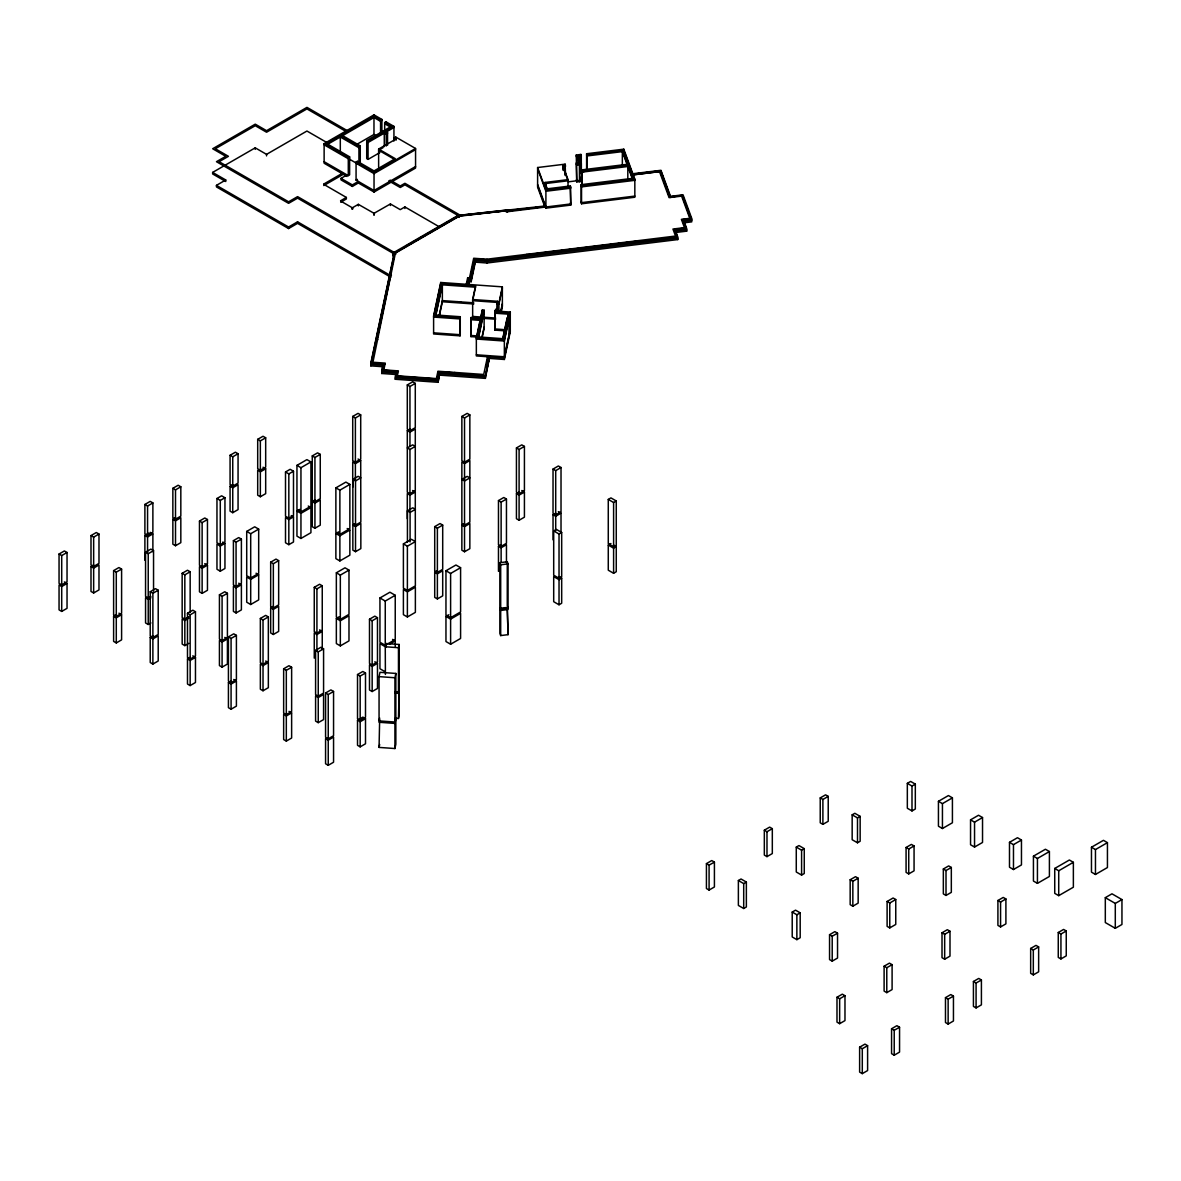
<?xml version="1.0" encoding="UTF-8"?>
<svg xmlns="http://www.w3.org/2000/svg" width="1181" height="1181" viewBox="0 0 1181 1181"><rect width="100%" height="100%" fill="white"/><g stroke="black" fill="none" stroke-linecap="round" stroke-linejoin="round"><path stroke-width="1.5" d="M347.554 130.796L306.957 107.368L266.566 130.692L255.258 124.153L212.669 148.747L225.778 156.32L216.448 161.694L288.592 203.339L297.582 198.157L394.07 253.871L370.819 363.187L385.021 364.191L385.257 363.113L372.916 362.242L395.399 253.103L459.291 216.212L505.837 210.809L506.236 211.871L570.763 203.944L570.364 202.881M370.819 364.339L383.146 365.209L383.146 366.745L370.819 365.874L370.819 364.339L394.07 255.022L392.742 254.255L392.742 255.79L394.07 256.557L394.07 255.022M370.819 365.874L393.686 258.344M376.606 339.567L390.32 275.07M376.975 339.597L390.704 275.084M383.146 364.058L381.714 370.804L396.285 371.838L395.251 376.739L438.033 379.78L439.598 372.443L485.361 375.691L489.584 355.835M396.285 374.525L381.714 373.491L383.146 365.209M381.714 373.491L383.146 366.745M383.899 364.117L382.555 370.421L397.126 371.454L395.281 379.263L438.062 382.304L439.598 373.595L485.361 376.842L489.613 356.883L485.361 378.378L439.598 375.13M384.268 364.147L382.984 370.229L397.554 371.262L396.506 376.178L437.044 379.042L438.609 371.72L454.862 372.871M385.021 364.191L383.81 369.86L398.396 370.893L397.347 375.794L436.394 378.57L437.944 371.233L483.723 374.48L487.709 355.702M395.281 379.263L396.285 372.989L381.714 371.956M435.7 314.973L442.358 283.691L475.515 286.038L475.515 287.19L442.358 284.842L435.7 316.124L435.7 314.973L460.265 316.715L460.265 334.769L460.044 335.847L433.604 333.972L433.604 315.918L440.72 282.48L502.368 286.85L502.368 306.44L501.261 311.636M440.72 283.632L433.604 317.069L460.044 318.944L460.265 317.866M439.022 316.228L442.358 300.594L473.773 302.823M439.391 315.652L442.358 301.745L442.358 283.691M438.062 382.304L439.598 373.595M379.057 676.624L379.972 672.314L395.842 673.436L395.842 717.708L394.926 722.019L379.057 720.897L379.057 676.624L394.926 677.761L395.842 673.436M386.084 643.542L385.405 646.775L398.469 647.705L399.163 644.472L386.084 643.542L386.084 647.232M466.141 284.857L467.661 277.697L469.521 277.83L473.684 258.255L486.985 259.2L675.532 236.052L672.949 229.04L684.449 227.638L681.407 219.341L689.778 218.308L681.599 196.09M466.82 285.197L468.311 278.185L470.186 278.317L474.349 258.742L486.897 259.85M467.159 285.374L468.636 278.421L470.51 278.554L474.673 258.979M467.838 285.728L469.3 278.908L471.16 279.041L475.323 259.466L487.074 260.292L677.761 236.894L674.794 228.819M468.207 285.182L469.3 280.059L471.16 280.192L475.323 260.617L487.074 261.444L677.761 238.045L677.761 239.581L487.074 262.994L475.323 262.152L471.16 281.728L469.3 281.595L468.577 285.005M379.057 720.897L379.662 718.018M394.926 748.533L394.926 723.407L395.842 719.081L395.842 744.222L394.926 748.533L379.057 747.411L379.662 719.406M454.537 373.506L454.759 372.428M472.651 317.586L472.651 299.516L475.515 286.038M475.515 287.19L472.651 300.668L497.408 302.425L497.068 303.989L498.943 304.122L502.368 288.002M379.057 747.411L379.662 744.532M477.198 337.057L470.968 336.615L471.204 317.482L495.636 319.21M471.204 318.634L470.968 319.711L480.313 320.376L480.534 318.147M486.985 259.2L487.074 260.292M471.204 334.385L470.968 335.463L477.198 335.906M470.968 336.615L471.204 317.482M395.207 691.741L398.469 691.963L399.163 688.73L399.163 644.472M398.469 718.476L399.163 690.117L399.163 715.243L398.469 718.476L395.207 718.255M510.281 330.104L504.361 357.932L476.342 355.939L476.342 337.884L482.261 310.057L484.121 310.19L484.121 328.244L481.848 338.947M480.047 321.645L476.342 339.036L504.361 341.029L508.996 319.239M480.785 318.161L482.261 311.208M484.121 310.19L478.438 336.939L502.722 338.667L507.136 317.955L508.996 318.088L508.996 336.142M478.822 336.305L484.121 311.341M481.848 337.796L484.121 327.093M504.848 330.813L494.824 330.104L494.824 312.05L495.666 309.422L497.541 309.555L497.541 310.706L495.666 310.573L495.666 309.422M497.068 310.751L497.408 301.273L472.651 299.516M495.06 312.124L494.824 313.201L508.184 314.146L507.845 315.755L509.705 315.888L510.281 313.201M497.541 309.555L497.201 311.12L510.281 312.05L510.281 331.64L504.361 359.467L489.613 358.419M498.943 312.581L498.943 302.971L502.368 286.85M486.365 365.623L488.462 355.761M486.734 365.652L488.831 355.791M494.824 330.104L495.06 310.957M500.464 312.714L502.368 303.753M500.847 312.079L502.368 304.905M507.845 315.755L508.184 312.995L494.824 312.05M507.136 319.106L502.722 339.818L502.722 338.667M504.361 359.467L504.361 339.877L508.996 318.088M509.705 332.806L510.281 312.05M508.996 334.991L504.361 356.78L476.342 354.787M509.705 331.64L510.281 328.953M460.044 335.847L460.265 316.715M460.265 333.618L460.044 334.695L433.604 332.821M323.697 184.103L342.52 173.208M340.6 200.785L346.358 197.434L346.358 198.969L340.704 202.231M212.639 172.411L225.748 179.984L225.748 181.52L212.639 173.947L212.639 172.411L255.229 147.832L266.552 154.357L306.942 131.032L326.118 142.104M390.822 277.21L297.553 223.357L288.577 228.553L216.433 186.908L216.433 185.358L225.748 179.984M347.022 176.456L324.125 163.229L324.125 143.639L373.978 114.867L381.891 119.429L381.891 132.42M327.24 142.99L324.125 144.791L348.292 158.741L349.62 157.974M330.355 141.189L333.47 139.402M355.289 126.81L359.954 124.108M363.069 122.307L366.184 120.506M369.299 118.705L372.414 116.919M360.264 146.975L358.935 147.743L340.305 136.996L326.797 144.791L326.797 143.639L340.305 135.845L358.935 146.592L360.264 145.824L360.264 163.893M381.891 120.58L380.562 121.348L373.978 117.554L341.634 136.228L341.634 135.077L373.978 116.402L380.562 120.196L381.891 119.429M384.681 130.501L384.681 122.588L386.025 121.82L393.937 126.382L393.937 141.07M357.031 144.23L373.978 134.457L376.606 135.977M379.854 152.57L368.059 159.391L366.715 158.623L366.715 140.569L391.28 126.382L384.681 122.588M382.068 132.863L385.139 131.091M366.715 140.569L368.059 141.336L384.283 131.962L386.217 133.069L387.545 132.302L387.545 145.293M366.715 141.72L368.059 142.488L384.283 133.113L386.217 134.221L387.545 133.453L385.626 132.346L385.626 131.194L393.937 126.382M385.626 132.346L393.937 127.533M324.125 143.639L348.292 157.59L349.62 156.822L349.62 174.877L348.292 175.644L324.125 161.694M396.27 140.022L394.336 138.915L395.665 136.996L415.564 148.481L415.564 168.071L374.037 192.045L358.33 182.981L352.351 186.436L341.029 179.911L341.029 178.375L347.022 174.906M394.336 138.915L395.665 136.996M415.564 166.536L374.037 190.51L356.072 180.132L356.072 162.077L357.4 161.31L374.037 170.92L395.266 158.667L378.629 149.057L378.629 167.112M378.629 149.057L396.27 138.871L394.336 137.764M383.043 147.669L378.629 150.208L395.266 159.819M323.801 185.55L344.084 173.843M356.072 180.132L357.4 179.364M378.584 169.444L381.625 167.687M390.719 162.447L393.76 160.69M341.029 178.375L352.351 184.9L358.33 181.446L358.33 182.981M356.072 162.077L374.037 172.456L415.564 148.481M415.564 149.633L374.037 173.607L356.072 163.229L357.4 161.31M216.433 185.358L288.577 227.018L297.553 221.821L390.822 275.675M352.602 207.649L352.484 209.214L352.602 207.649L358.33 204.343L374.037 213.303L390.409 203.959L400.241 209.642L404.906 206.955L439.878 227.151M392.742 253.103L459.291 214.676M406.589 245.722L459.291 215.296L506.708 210.026L507.682 211.724M406.855 245.884L459.291 215.606L545.755 206.572M392.742 254.255L459.291 215.828L507.284 210.661L507.284 212.211M59.05 554.022L64.379 550.951L67.037 552.487L67.037 581.834L61.707 584.92L59.05 583.37L59.05 554.022L61.707 555.557L67.037 552.487M90.996 535.584L96.311 532.513L98.983 534.048L98.983 563.396L93.653 566.467L90.996 564.931L90.996 535.584L93.653 537.119L98.983 534.048M144.894 504.464L150.223 501.379L152.88 502.914L152.88 532.277L147.566 535.347L144.894 533.812L144.894 504.464L147.566 505.999L152.88 502.914M172.854 488.314L178.169 485.243L180.826 486.779L180.826 516.141L175.511 519.212L172.854 517.677L172.854 488.314L175.511 489.864L180.826 486.779M230.074 455.275L235.403 452.205L238.06 453.74L238.06 483.103L232.746 486.173L230.074 484.638L230.074 455.275L232.746 456.811L238.06 453.74M257.694 439.332L263.023 436.261L265.681 437.797L265.681 467.145L260.351 470.23L257.694 468.695L257.694 439.332L260.351 440.867L265.681 437.797M90.996 566.54L93.653 568.091L98.983 565.005L98.983 589.91L93.653 592.98L90.996 591.445L90.996 566.54L93.653 565.005M144.894 560.325L144.894 535.421L148.895 533.118M172.854 519.286L175.511 520.821L180.826 517.75L180.826 542.655L175.511 545.725L172.854 544.19L172.854 519.286L175.511 517.75M230.074 486.247L232.746 487.783L238.06 484.712L238.06 509.601L232.746 512.687L230.074 511.137L230.074 486.247L232.746 484.712M352.72 416.435L358.05 413.365L360.707 414.9L360.707 459.158L355.392 462.229L352.72 460.693L352.72 416.435L355.392 417.971L360.707 414.9M407.297 384.932L412.627 381.862L415.284 383.397L415.284 427.655L409.955 430.725L407.297 429.19L407.297 384.932L409.955 386.467L415.284 383.397M61.707 586.529L67.037 583.458L67.037 608.348L61.707 611.418L59.05 609.883L59.05 584.994L61.707 586.529L61.707 611.418M144.894 535.421L147.566 536.956L152.88 533.886L152.88 551.675M260.351 471.839L265.681 468.768L265.681 493.658L260.351 496.743L257.694 495.193L257.694 470.304L260.351 471.839L260.351 496.743M216.964 498.5L221.615 495.813L224.951 497.732L224.951 541.99L220.286 544.677L216.964 542.758L216.964 498.5L220.286 500.419L224.951 497.732M113.612 570.615L118.941 567.544L121.599 569.08L121.599 613.338L116.284 616.423L113.612 614.888L113.612 570.615L116.284 572.15L121.599 569.08M150.888 596.435L148.23 597.97L145.558 596.435L145.558 552.177L150.888 549.106L153.545 550.641L153.545 591.209M199.471 521.057L204.785 517.987L207.457 519.522L207.457 563.78L202.128 566.85L199.471 565.315L199.471 521.057L202.128 522.592L207.457 519.522M312.271 455.925L317.586 452.854L320.258 454.39L320.258 498.662L314.928 501.733L312.271 500.198L312.271 455.925L314.928 457.475L320.258 454.39M285.507 471.987L290.157 469.3L293.493 471.219L293.493 515.477L288.828 518.164L285.507 516.245L285.507 471.987L288.828 473.906L293.493 471.219M296.948 465.373L306.927 459.616L310.928 461.919L310.928 506.177L300.948 511.949L296.948 509.646L296.948 465.373L300.948 467.691L310.928 461.919M145.558 552.177L148.23 553.712L153.545 550.641M407.297 430.578L409.955 432.113L415.284 429.043L415.284 490.661L409.955 493.732L407.297 492.197L407.297 430.578L409.955 429.043M352.72 487.207L352.72 462.081L355.392 463.616L360.707 460.546L360.84 522.091L355.525 525.161L352.853 523.626L352.853 479.368L358.183 476.297L360.84 477.833L355.525 480.903L352.853 479.368M220.286 546.065L224.951 543.378L224.951 568.504L220.286 571.191L216.964 569.272L216.964 544.146L220.286 546.065L220.286 571.191M246.711 531.42L254.697 526.815L258.683 529.118L258.683 573.375L250.697 577.996L246.711 575.693L246.711 531.42L250.697 533.723L258.683 529.118M233.41 540.647L238.724 537.576L241.396 539.112L241.396 583.37L236.067 586.455L233.41 584.92L233.41 540.647L236.067 542.182L241.396 539.112M150.223 591.755L155.538 588.684L158.21 590.22L158.21 634.477L152.88 637.548L150.223 636.013L150.223 591.755L152.88 593.29L158.21 590.22M188.812 616.807L184.827 619.11L182.169 617.574L182.169 573.302L187.484 570.231L190.156 571.766L190.156 612.349M182.169 573.302L184.827 574.852L190.156 571.766M335.876 487.856L345.871 482.099L349.856 484.402L349.856 528.66L339.877 534.417L335.876 532.114L335.876 487.856L339.877 490.159L349.856 484.402M118.941 613.19L121.599 614.725L121.599 639.851L116.284 642.936L113.612 641.386L113.612 616.261L116.284 614.725M312.271 501.571L314.928 503.121L320.258 500.035L320.258 525.161L314.928 528.247L312.271 526.711L312.271 501.571L314.928 500.035M308.271 506.029L310.928 507.564L310.928 532.69L300.948 538.462L296.948 536.144L296.948 511.019L299.797 509.38M461.86 416.435L467.189 413.365L469.846 414.9L469.846 459.158L464.532 462.229L461.86 460.693L461.86 416.435L464.532 417.971L469.846 414.9M113.612 616.261L116.284 617.796L121.599 614.725M150.888 622.948L148.23 624.483L145.558 622.948L145.558 597.822L148.23 599.358L150.888 597.822M202.128 568.238L207.457 565.168L207.457 590.293L202.128 593.364L199.471 591.829L199.471 566.703L202.128 568.238L202.128 593.364M288.828 519.551L293.493 516.865L293.493 541.99L288.828 544.677L285.507 542.758L285.507 517.632L288.828 519.551L288.828 544.677M409.955 449.474L415.284 446.403L412.627 444.868L407.297 447.939L409.955 449.474L409.955 493.732M296.948 511.019L300.948 513.336L310.928 507.564M270.67 562.171L276 559.1L278.657 560.635L278.657 604.893L273.342 607.964L270.67 606.429L270.67 562.171L273.342 563.706L278.657 560.635M187.484 613.264L192.813 610.193L195.47 611.728L195.47 655.986L190.156 659.072L187.484 657.522L187.484 613.264L190.156 614.799L195.47 611.728M219.43 594.825L224.759 591.755L227.416 593.29L227.416 637.548L222.087 640.619L219.43 639.083L219.43 594.825L222.087 596.361L227.416 593.29M150.223 637.4L152.88 638.936L158.21 635.865L158.21 660.991L152.88 664.062L150.223 662.526L150.223 637.4L152.88 635.865M236.067 587.828L241.396 584.757L241.396 609.883L236.067 612.954L233.41 611.418L233.41 586.293L236.067 587.828L236.067 612.954M250.697 579.369L258.683 574.763L258.683 599.889L250.697 604.51L246.711 602.192L246.711 577.066L250.697 579.369L250.697 604.51M188.812 643.32L184.827 645.623L182.169 644.088L182.169 618.947L184.827 620.497L188.812 618.18M347.199 528.512L349.856 530.048L349.856 555.173L339.877 560.931L335.876 558.628L335.876 533.502L338.74 531.849M352.853 525.014L355.525 526.549L360.84 523.478L360.84 548.604L355.525 551.675L352.853 550.139L352.853 525.014L355.525 523.478M335.876 533.502L339.877 535.805L349.856 530.048M407.297 518.71L407.297 493.584L409.955 495.119L415.284 492.049L415.372 585.85L407.386 590.456L403.4 588.153L403.4 543.895L411.387 539.289L415.372 541.592L407.386 546.198L403.4 543.895M464.532 463.616L469.846 460.546L469.846 522.164L464.532 525.25L461.86 523.714L461.86 462.081L464.532 463.616L464.532 479.766M407.43 510.871L412.76 507.8L415.417 509.336L410.087 512.406L407.43 510.871L407.43 542.227M516.437 447.939L521.766 444.868L524.423 446.403L524.423 490.661L519.094 493.732L516.437 492.197L516.437 447.939L519.094 449.474L524.423 446.403M464.532 480.977L469.846 477.906L467.189 476.371L461.86 479.442L464.532 480.977L464.532 525.25M270.67 607.816L273.342 609.352L278.657 606.281L278.657 631.407L273.342 634.477L270.67 632.942L270.67 607.816L273.342 606.281M336.349 572.8L345 567.81L348.986 570.113L348.986 614.371L340.335 619.375L336.349 617.072L336.349 572.8L340.335 575.103L348.986 570.113M192.813 655.839L195.47 657.374L195.47 682.5L190.156 685.571L187.484 684.035L187.484 658.909L190.156 657.374M228.42 636.899L233.735 633.828L236.407 635.363L236.407 679.621L231.077 682.692L228.42 681.157L228.42 636.899L231.077 638.434L236.407 635.363M260.351 618.46L265.681 615.375L268.338 616.91L268.338 661.183L263.023 664.253L260.351 662.718L260.351 618.46L263.023 619.995L268.338 616.91M314.264 587.326L319.593 584.255L322.251 585.791L322.251 630.064L316.921 633.134L314.264 631.599L314.264 587.326L316.921 588.876L322.251 585.791M187.484 658.909L190.156 660.445L195.47 657.374M222.087 642.006L227.416 638.936L227.416 664.062L222.087 667.132L219.43 665.597L219.43 640.471L222.087 642.006L222.087 667.132M434.711 526.623L440.041 523.552L442.698 525.087L442.698 569.345L437.383 572.431L434.711 570.895L434.711 526.623L437.383 528.158L442.698 525.087M498.471 500.582L503.785 497.496L506.457 499.046L506.457 543.304L501.128 546.375L498.471 544.84L498.471 500.582L501.128 502.117L506.457 499.046M553.033 469.078L558.362 465.993L561.019 467.528L561.019 511.801L555.705 514.872L553.033 513.336L553.033 469.078L555.705 470.614L561.019 467.528M461.86 525.087L464.532 526.623L469.846 523.552L469.846 548.678L464.532 551.748L461.86 550.213L461.86 525.087L464.532 523.552M521.766 490.514L524.423 492.049L524.423 517.175L519.094 520.245L516.437 518.71L516.437 493.584L519.094 492.049M516.437 493.584L519.094 495.119L524.423 492.049M336.349 618.445L340.335 620.748L348.986 615.759L348.986 640.884L340.335 645.889L336.349 643.571L336.349 618.445L339.227 616.792M233.735 679.474L236.407 681.009L236.407 706.135L231.077 709.205L228.42 707.67L228.42 682.544L231.077 681.009M228.42 682.544L231.077 684.079L236.407 681.009M263.023 665.641L268.338 662.556L268.338 687.696L263.023 690.767L260.351 689.232L260.351 664.106L263.023 665.641L263.023 690.767M314.264 658.112L314.264 632.972L316.921 634.522L322.251 631.436L322.251 649.388M379.942 597.97L389.922 592.212L395.236 595.283L395.236 639.541L385.257 645.313L379.942 642.228L379.942 597.97L385.257 601.04L395.236 595.283M434.711 572.268L437.383 573.804L442.698 570.733L442.698 595.859L437.383 598.929L434.711 597.394L434.711 572.268L437.383 570.733M407.386 591.843L415.372 587.237L415.372 612.363L407.386 616.969L403.4 614.666L403.4 589.54L407.386 591.843L407.386 616.969M445.96 570.763L455.94 565.005L460.59 567.692L460.59 611.95L450.611 617.722L445.96 615.035L445.96 570.763L450.611 573.464L460.59 567.692M283.647 668.786L288.976 665.715L291.633 667.25L291.633 711.508L286.319 714.579L283.647 713.044L283.647 668.786L286.319 670.321L291.633 667.25M315.593 650.347L320.922 647.277L323.579 648.812L323.579 693.07L318.25 696.14L315.593 694.605L315.593 650.347L318.25 651.882L323.579 648.812M369.491 619.228L374.82 616.142L377.477 617.693L377.477 661.951L372.163 665.021L369.491 663.486L369.491 619.228L372.163 620.763L377.477 617.693M498.471 571.353L498.471 546.227L501.128 544.692M553.033 539.85L553.033 514.724L555.705 513.174M498.471 546.227L501.128 547.763L506.457 544.692L506.457 562.628M553.033 514.724L555.705 516.259L561.019 513.174L561.019 532.926M553.697 530.933L556.369 529.398L561.684 532.469L561.684 576.727L559.026 578.262L553.697 575.191L553.697 530.933L559.026 534.004L561.684 532.469M608.274 499.43L610.931 497.895L616.261 500.965L616.261 545.223L613.603 546.759L608.274 543.688L608.274 499.43L613.603 502.501L616.261 500.965M389.538 644.221L395.236 640.929L395.236 646.317M445.96 616.408L450.611 619.11L460.59 613.338L460.59 638.463L450.611 644.236L445.96 641.534L445.96 616.408L448.81 614.77M325.572 692.996L330.901 689.911L333.559 691.461L333.559 735.719L328.244 738.789L325.572 737.254L325.572 692.996L328.244 694.531L333.559 691.461M357.518 674.543L362.847 671.472L365.505 673.008L365.505 717.28L360.175 720.351L357.518 718.816L357.518 674.543L360.175 676.078L365.505 673.008M286.319 715.966L291.633 712.896L291.633 738.022L286.319 741.092L283.647 739.557L283.647 714.431L286.319 715.966L286.319 741.092M318.25 697.528L323.579 694.458L323.579 719.583L318.25 722.654L315.593 721.119L315.593 695.993L318.25 697.528L318.25 722.654M372.163 666.409L377.477 663.323L377.477 688.464L372.163 691.535L369.491 689.999L369.491 664.873L372.163 666.409L372.163 691.535M613.603 545.076L616.261 546.611L616.261 571.737L613.603 573.272L608.274 570.202L608.274 545.076L610.931 543.526M559.026 579.65L561.684 578.114L561.684 603.24L559.026 604.775L553.697 601.705L553.697 576.579L559.026 579.65L559.026 604.775M608.274 545.076L613.603 548.146L616.261 546.611M357.518 720.189L362.847 717.118L365.505 718.653L365.505 743.779L360.175 746.864L357.518 745.314L357.518 720.189L360.175 721.724L365.505 718.653M328.244 740.177L333.559 737.106L333.559 762.232L328.244 765.303L325.572 763.767L325.572 738.642L328.244 740.177L328.244 765.303M706.43 863.621L711.759 860.55L714.416 862.086L714.416 886.975L709.087 890.061L706.43 888.511L706.43 863.621L709.087 865.156L714.416 862.086M764.328 830.199L769.658 827.113L772.315 828.663L772.315 853.553L766.986 856.624L764.328 855.088L764.328 830.199L766.986 831.734L772.315 828.663M820.234 797.913L825.549 794.843L828.221 796.378L828.221 821.282L822.891 824.353L820.234 822.817L820.234 797.913L822.891 799.463L828.221 796.378M738.376 880.524L741.033 878.989L746.362 882.059L746.362 906.964L743.705 908.499L738.376 905.428L738.376 880.524L743.705 883.595L746.362 882.059M796.274 847.102L798.932 845.566L804.261 848.637L804.261 873.527L801.589 875.077L796.274 871.991L796.274 847.102L801.589 850.172L804.261 848.637M852.165 814.831L854.837 813.296L860.152 816.366L860.152 841.256L857.495 842.791L852.165 839.721L852.165 814.831L857.495 817.902L860.152 816.366M907.333 783.357L910.654 781.438L915.319 784.125L915.319 809.015L911.998 810.934L907.333 808.247L907.333 783.357L911.998 786.044L915.319 784.125M938.437 801.308L948.432 795.551L952.417 797.854L952.417 822.758L942.438 828.516L938.437 826.213L938.437 801.308L942.438 803.626L952.417 797.854M792.215 912.072L795.536 910.152L800.187 912.839L800.187 937.729L796.865 939.648L792.215 936.961L792.215 912.072L796.865 914.758L800.187 912.839M850.172 879.756L855.502 876.686L858.159 878.221L858.159 903.111L852.844 906.196L850.172 904.661L850.172 879.756L852.844 881.292L858.159 878.221M906.078 847.486L911.392 844.415L914.064 845.95L914.064 870.84L908.735 873.91L906.078 872.375L906.078 847.486L908.735 849.021L914.064 845.95M970.546 819.85L978.532 815.244L982.533 817.547L982.533 842.452L974.546 847.057L970.546 844.755L970.546 819.85L974.546 822.153L982.533 817.547M829.549 934.702L834.864 931.632L837.536 933.167L837.536 958.057L832.206 961.127L829.549 959.592L829.549 934.702L832.206 936.238L837.536 933.167M887.108 901.472L893.102 898.003L895.759 899.538L895.759 924.443L889.765 927.897L887.108 926.362L887.108 901.472L889.765 903.007L895.759 899.538M943.339 868.995L948.668 865.924L951.325 867.459L951.325 892.364L946.011 895.434L943.339 893.899L943.339 868.995L946.011 870.53L951.325 867.459M1009.489 842.333L1017.476 837.713L1021.462 840.031L1021.462 864.92L1013.475 869.526L1009.489 867.223L1009.489 842.333L1013.475 844.636L1021.462 840.031M1033.434 856.166L1045.421 849.242L1049.407 851.545L1049.407 876.45L1037.435 883.358L1033.434 881.056L1033.434 856.166L1037.435 858.469L1049.407 851.545M884.111 966.206L889.441 963.135L892.098 964.67L892.098 989.56L886.783 992.645L884.111 991.095L884.111 966.206L886.783 967.741L892.098 964.67M942.01 932.783L947.339 929.698L949.996 931.248L949.996 956.138L944.667 959.208L942.01 957.673L942.01 932.783L944.667 934.319L949.996 931.248M997.915 900.498L1003.23 897.427L1005.902 898.962L1005.902 923.867L1000.573 926.937L997.915 925.402L997.915 900.498L1000.573 902.048L1005.902 898.962M1054.736 868.463L1069.381 860.004L1073.367 862.307L1073.367 887.211L1058.722 895.656L1054.736 893.353L1054.736 868.463L1058.722 870.766L1073.367 862.307M1091.465 847.249L1103.453 840.326L1107.438 842.644L1107.438 867.533L1095.466 874.457L1091.465 872.139L1091.465 847.249L1095.466 849.552L1107.438 842.644M836.989 997.251L842.319 994.166L844.976 995.701L844.976 1020.605L839.647 1023.676L836.989 1022.141L836.989 997.251L839.647 998.786L844.976 995.701M1105.313 897.663L1111.971 893.81L1121.95 899.582L1121.95 924.472L1115.292 928.31L1105.313 922.553L1105.313 897.663L1115.292 903.421L1121.95 899.582M859.62 1047.193L864.95 1044.122L867.607 1045.657L867.607 1070.562L862.292 1073.632L859.62 1072.097L859.62 1047.193L862.292 1048.728L867.607 1045.657M891.566 1028.754L896.896 1025.684L899.553 1027.219L899.553 1052.109L894.224 1055.194L891.566 1053.659L891.566 1028.754L894.224 1030.29L899.553 1027.219M945.479 997.635L950.794 994.564L953.451 996.1L953.451 1020.989L948.136 1024.075L945.479 1022.525L945.479 997.635L948.136 999.17L953.451 996.1M973.424 981.5L978.739 978.429L981.411 979.964L981.411 1004.854L976.082 1007.924L973.424 1006.389L973.424 981.5L976.082 983.035L981.411 979.964M1030.659 948.461L1035.973 945.376L1038.645 946.911L1038.645 971.815L1033.316 974.886L1030.659 973.351L1030.659 948.461L1033.316 949.996L1038.645 946.911M1058.265 932.503L1063.594 929.432L1066.251 930.968L1066.251 955.872L1060.937 958.942L1058.265 957.407L1058.265 932.503L1060.937 934.053L1066.251 930.968M352.484 207.679L352.159 209.199M581.288 155.508L578.513 155.848L581.318 163.45L581.318 181.505L576.741 181.889L576.284 155.006L580.89 154.445L581.288 155.508L581.288 173.563L580.89 154.445M586.603 153.737L623.789 149.175L634.832 179.172L634.832 197.242L581.539 203.782L581.141 202.719L581.141 184.664L632.603 178.346L627.82 165.355L582.159 170.95L581.761 169.887L627.421 164.292L622.343 150.459L586.987 154.8L586.603 153.737L586.603 170.108M578.513 155.848L578.513 156.999L581.288 156.66L580.89 155.597M544.913 206.97L537.606 187.129L537.606 167.525L565.123 164.159L565.522 174.818M576.284 156.158L579.03 163.598L579.03 162.447L576.358 162.771L576.741 181.889M562.85 170.079L562.85 165.547L565.522 165.222M576.741 163.834L581.318 163.45M579.945 172.618L583.591 172.16M545.017 182.45L547.364 189.949L545.017 182.45L568.031 179.63L568.031 187.543M545.017 183.601L568.031 180.782L562.85 166.698L565.522 166.373L565.123 165.31M632.263 173.814L660.947 170.3L670.528 196.341L683.046 194.806L692.007 219.149L683.637 220.183L686.692 228.464L675.178 229.882M568.223 181.83L577.229 180.723M632.293 174.257L660.356 170.817L669.952 196.858L682.47 195.323L691.741 220.33L691.741 221.866L683.637 222.869L683.637 221.334L691.741 220.33M632.603 174.448L660.076 171.068L669.657 197.124L682.175 195.574L691.136 220.256M632.647 174.891L659.485 171.585L669.081 197.626L682.78 195.987L682.78 197.537M632.263 174.965L660.947 171.452L670.528 197.493M547.364 188.798L570.364 185.978L570.763 205.095L545.902 208.151L537.606 185.594M537.606 167.525L545.902 190.097L570.763 187.041M581.141 184.664L581.539 185.727L634.832 179.172M545.519 205.937L460.324 215.282L404.921 183.291L400.256 185.978L390.084 180.103M507.107 211.089L545.666 206.365M634.832 196.09L581.539 202.63L581.141 201.567M690.678 218.647L682.293 219.681L686.692 231.151L675.178 232.568L675.178 231.033L686.692 229.616L686.692 231.151M691.121 218.81L682.736 219.843L685.792 228.14L674.942 229.247M527.021 254.727L637.12 241.219M527.095 254.934L637.194 241.426M499.903 562.673L507.269 561.757L508.051 563.883L508.051 608.156L500.685 609.056L499.903 606.931L499.903 562.673L500.685 564.798L500.685 609.056M500.685 564.798L508.051 563.883M508.051 634.655L507.269 607.403L508.051 634.655L500.685 635.57L499.903 633.444L499.903 608.318L505.793 607.595M499.903 608.318L500.685 610.444L508.051 609.529M394.07 253.871L395.945 254.004M389.582 275.011L391.442 275.143M497.068 302.838L498.943 302.971M457.032 301.686L460.664 301.952M442.358 301.745L473.773 303.975M507.845 314.604L509.705 314.736M472.651 316.434L495.636 318.058M433.604 315.918L460.044 317.792M470.968 318.56L480.313 319.224M495.341 327.89L494.824 328.953L504.848 329.661M495.06 329.027L495.341 310.987M476.342 337.884L504.361 339.877M375.853 339.508L377.728 339.641M485.612 365.579L487.487 365.711M454.818 373.078L438.933 371.956L437.369 379.293L396.093 376.37M395.281 377.728L438.062 380.769M395.207 693.114L398.469 693.35M379.057 722.27L394.926 723.407M352.041 207.635L340.6 200.991M389.966 126.78L384.681 123.739L386.025 121.82M385.626 131.194L387.545 132.302M346.151 131.534L306.957 108.903L266.566 132.228L255.258 125.703L215.326 148.747L228.435 156.32L219.12 161.694L288.592 201.803L297.582 196.622L394.07 252.335M341.634 135.077L360.264 145.824M343.184 137.114L346.284 138.915M457.962 215.444L404.921 184.827L400.256 187.513L388.741 180.87M326.797 143.639L349.62 156.822M329.839 146.547L337.441 150.947M342.003 153.574L345.059 155.331M349.62 159.273L357.385 163.76M346.358 197.434L323.697 184.31M558.362 511.639L561.019 513.174M358.05 459.01L360.707 460.546M412.627 490.514L415.284 492.049M559.026 576.579L561.684 578.114M263.023 467.233L265.681 468.768M291.279 515.58L293.493 516.865M392.579 639.393L395.236 640.929M222.722 542.094L224.951 543.378M256.026 573.228L258.683 574.763M204.785 563.632L207.457 565.168M238.724 583.222L241.396 584.757M319.593 629.901L322.251 631.436M374.82 661.788L377.477 663.323M150.223 532.351L152.88 533.886M385.257 671.812L379.942 668.741L379.942 643.615L385.257 646.686L385.405 674.44M224.759 637.4L227.416 638.936M265.681 661.02L268.338 662.556M288.976 711.361L291.633 712.896M64.379 581.923L67.037 583.458M683.637 221.334L686.692 229.616M669.937 197.404L660.947 171.452M675.178 231.033L677.761 238.045M675.178 232.568L677.761 239.581M624.395 151.995L634.832 180.339L581.539 186.878L581.141 185.816M627.421 165.443L622.343 151.626L586.987 155.951L586.603 154.888M632.603 179.497L627.82 166.506L582.159 172.101L581.761 171.038M636.958 240.791L637.341 241.854M578.513 156.999L581.318 164.602L576.741 164.986L576.358 163.923M576.284 155.006L579.03 162.447M580.89 171.348L581.288 172.411M580.196 177.312L581.318 180.353L576.741 180.737L576.358 179.674M580.196 178.464L581.318 181.505M562.85 165.547L568.031 179.63M570.364 187.129L570.763 188.192L545.902 191.248L537.606 168.691M570.763 205.095L570.364 185.978M537.606 184.443L545.902 207M526.859 254.299L527.243 255.362M508.051 608.156L507.269 606.03L507.269 561.757M1115.292 903.421L1115.292 928.31M1095.466 849.552L1095.466 874.457M1060.937 934.053L1060.937 958.942M1058.722 870.766L1058.722 895.656M1037.435 858.469L1037.435 883.358M1033.316 949.996L1033.316 974.886M1013.475 844.636L1013.475 869.526M1000.573 902.048L1000.573 926.937M976.082 983.035L976.082 1007.924M974.546 822.153L974.546 847.057M948.136 999.17L948.136 1024.075M946.011 870.53L946.011 895.434M944.667 934.319L944.667 959.208M942.438 803.626L942.438 828.516M911.998 786.044L911.998 810.934M908.735 849.021L908.735 873.91M894.224 1030.29L894.224 1055.194M889.765 903.007L889.765 927.897M886.783 967.741L886.783 992.645M862.292 1048.728L862.292 1073.632M857.495 817.902L857.495 842.791M852.844 881.292L852.844 906.196M839.647 998.786L839.647 1023.676M832.206 936.238L832.206 961.127M822.891 799.463L822.891 824.353M801.589 850.172L801.589 875.077M796.865 914.758L796.865 939.648M766.986 831.734L766.986 856.624M743.705 883.595L743.705 908.499M709.087 865.156L709.087 890.061M627.82 165.355L627.82 180.029M623.789 149.175L623.789 150.327M622.343 150.459L622.343 165.148M613.603 502.501L613.603 546.759M613.603 548.146L613.603 573.272M586.987 154.8L586.987 169.488M582.159 170.95L582.159 185.624M581.761 169.887L581.761 184.561M581.539 185.727L581.539 203.782M579.413 163.509L579.472 181.726M565.123 164.159L565.123 175.452M559.026 534.004L559.026 578.262M555.705 470.614L555.705 514.872M555.705 516.259L555.705 530.609M545.902 190.097L545.902 208.151M519.094 449.474L519.094 493.732M519.094 495.119L519.094 520.245M508.184 312.995L508.184 317.527M507.136 317.955L507.136 322.487M501.128 502.117L501.128 546.375M501.128 547.763L501.128 562.112M500.685 610.444L500.685 635.57M497.408 301.273L497.408 309.186M487.074 261.444L487.074 262.994M485.361 376.842L485.361 378.378M482.261 310.057L482.261 316.287M475.323 260.617L475.323 262.152M471.16 280.192L471.16 281.728M469.3 280.059L469.3 281.595M464.532 417.971L464.532 462.229M464.532 526.623L464.532 551.748M459.291 215.828L459.291 217.363M450.611 573.464L450.611 617.722M450.611 619.11L450.611 644.236M440.72 282.48L440.72 287.013M437.383 528.158L437.383 572.431M437.383 573.804L437.383 598.929M410.087 512.406L410.087 541.917M409.955 386.467L409.955 430.725M409.955 432.113L409.955 446.477M409.955 495.119L409.955 511.27M407.386 546.198L407.386 590.456M404.906 206.955L404.906 208.491M398.469 647.705L398.469 691.963M394.926 677.761L394.926 722.019M390.409 203.959L390.409 205.509M386.217 133.069L386.217 146.06M385.257 601.04L385.257 645.313M384.283 131.962L384.283 146.636M380.562 120.196L380.562 134.885M374.377 213.215L374.185 214.824M373.978 114.867L373.978 116.018M373.978 116.402L373.978 134.457M374.037 170.92L374.037 172.072M374.037 172.456L374.037 192.045M373.905 213.289L374.037 214.839M373.713 213.215L373.86 214.809M372.163 620.763L372.163 665.021M368.059 141.336L368.059 159.391M360.175 676.078L360.175 720.351M360.175 721.724L360.175 746.864M358.935 146.592L358.935 162.963M358.33 204.343L358.33 205.878M355.525 480.903L355.525 525.161M355.525 526.549L355.525 551.675M355.392 417.971L355.392 462.229M355.392 463.616L355.392 479.766M352.351 184.9L352.351 186.436M348.292 157.59L348.292 175.644M340.305 135.845L340.305 152.201M340.335 575.103L340.335 619.375M340.335 620.748L340.335 645.889M339.877 490.159L339.877 534.417M339.877 535.805L339.877 560.931M328.244 694.531L328.244 738.789M318.25 651.882L318.25 696.14M316.921 588.876L316.921 633.134M316.921 634.522L316.921 650.672M314.928 457.475L314.928 501.733M314.928 503.121L314.928 528.247M300.948 467.691L300.948 511.949M300.948 513.336L300.948 538.462M297.553 221.821L297.553 223.357M288.828 473.906L288.828 518.164M288.577 227.018L288.577 228.553M286.319 670.321L286.319 714.579M273.342 563.706L273.342 607.964M273.342 609.352L273.342 634.477M266.552 154.357L266.552 155.892M263.023 619.995L263.023 664.253M260.351 440.867L260.351 470.23M255.229 147.832L255.229 149.367M250.697 533.723L250.697 577.996M236.067 542.182L236.067 586.455M232.746 456.811L232.746 486.173M232.746 487.783L232.746 512.687M231.077 638.434L231.077 682.692M231.077 684.079L231.077 709.205M222.087 596.361L222.087 640.619M220.286 500.419L220.286 544.677M202.128 522.592L202.128 566.85M190.156 614.799L190.156 659.072M190.156 660.445L190.156 685.571M184.827 574.852L184.827 619.11M184.827 620.497L184.827 645.623M175.511 489.864L175.511 519.212M175.511 520.821L175.511 545.725M152.88 593.29L152.88 637.548M152.88 638.936L152.88 664.062M148.23 553.712L148.23 597.97M148.23 599.358L148.23 624.483M147.566 505.999L147.566 535.347M147.566 536.956L147.566 552.974M116.284 572.15L116.284 616.423M116.284 617.796L116.284 642.936M93.653 537.119L93.653 566.467M93.653 568.091L93.653 592.98M61.707 555.557L61.707 584.92"/></g></svg>
